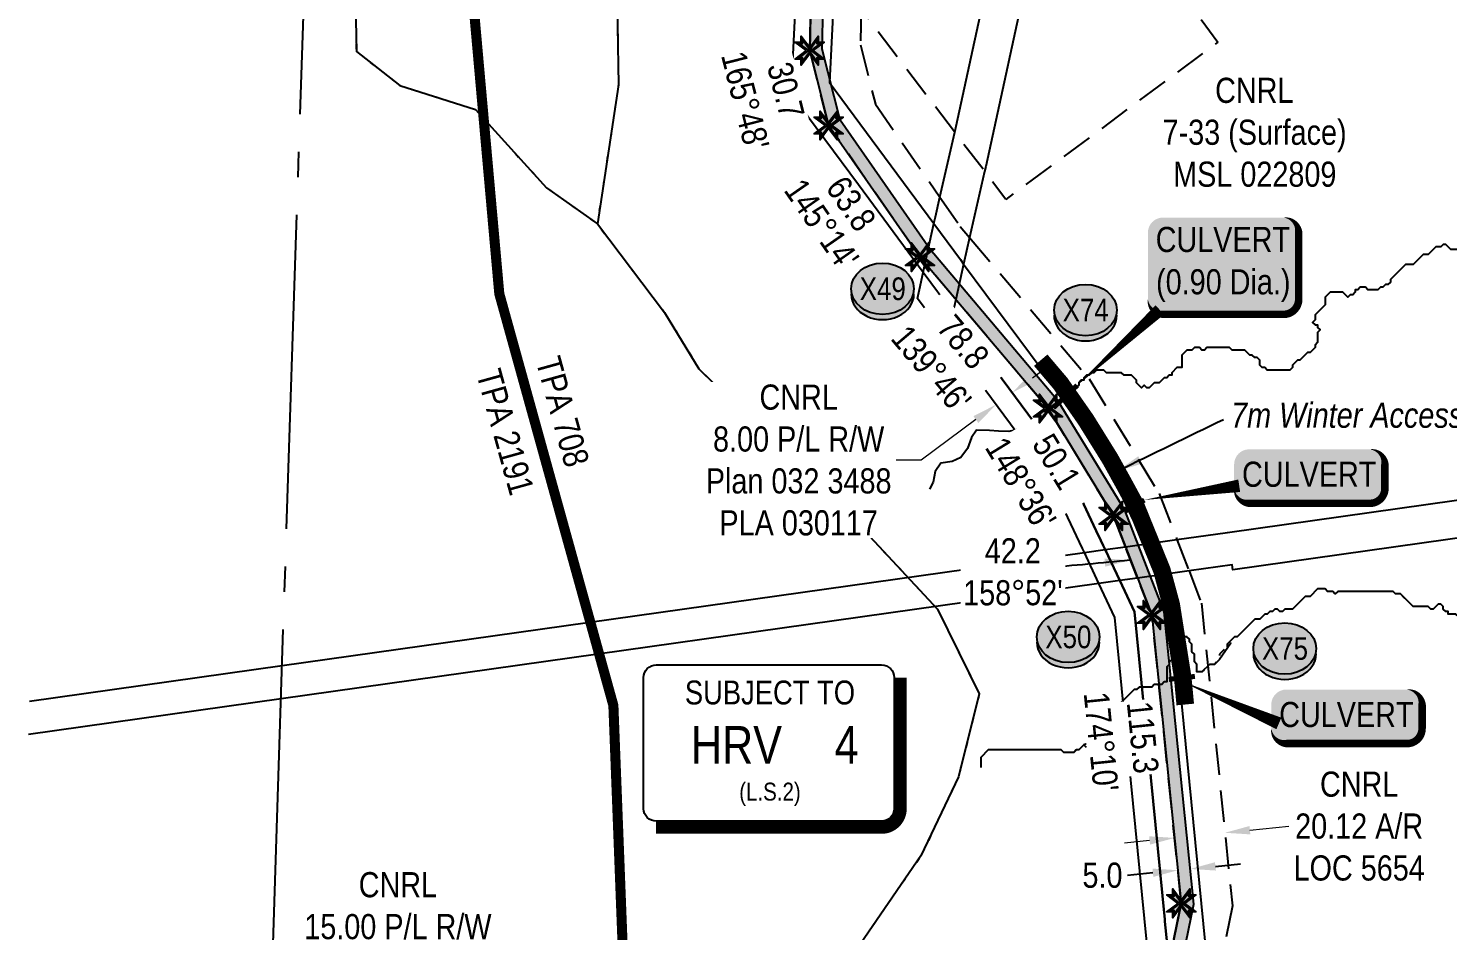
# Model space of a CAD drawing. Extents: x 350972 to 367082, y 6047220 to 6054831.
# Drawn here: x 351439 to 352003, y 6050028 to 6050386 of the extents above; entities that cross this region are included whole.
import ezdxf
from ezdxf.enums import TextEntityAlignment as Align

# ---------------------------------------------------------------- set-up
doc = ezdxf.new("R2010")
doc.units = 0
doc.header["$LTSCALE"] = 5
doc.header["$PDSIZE"] = 0.5
for name, pattern in [('CENTERLINEX3', [5, 2.5, -1, 0.5, -1]), ('foc-ACCESSROAD', [3.75, 2.5, -1.25]), ('foc-QUARTERLINE', [33, 25, -3, 2, -3]), ('foc-TOPO-ephemeral', [6.25, 3.125, -0.625, 0.625, -0.625, 0.625, -0.625]), ('foc-WHEELTRACKS', [2, 0.4, -1.6])]:
    doc.linetypes.add(name, pattern=pattern)
doc.layers.get('Defpoints').update_dxf_attribs({"color": 9})
for name, color, linetype, lineweight in [('AS-GENERAL', 48, 'Continuous', 18), ('C-AR-T', 13, 'Continuous', 9), ('C-RW-T', 13, 'Continuous', 9), ('C-WS-T', 13, 'Continuous', 9), ('T-TEXT', 48, 'Continuous', 18)]:
    doc.layers.add(name, color=color, linetype=linetype, lineweight=lineweight)
for name, color, linetype in [('AS-ROADS', 254, 'Continuous'), ('C-AR', 13, 'foc-ACCESSROAD'), ('C-RW', 13, 'Continuous'), ('C-WS', 13, 'foc-ACCESSROAD'), ('CG-NOTES', 7, 'Continuous'), ('CTW', 7, 'Continuous'), ('F-RW', 190, 'Continuous'), ('L-BD1', 253, 'Continuous'), ('L-MON', 1, 'Continuous'), ('L-QSEC', 8, 'foc-QUARTERLINE'), ('P-CROSSINGS', 250, 'Continuous'), ('P-PROPOSED', 10, 'Continuous'), ('P-PROPOSED-H', 21, 'Continuous'), ('P-TXT', 4, 'Continuous'), ('T-DRAW', 143, 'foc-TOPO-ephemeral'), ('T-WATER', 160, 'Continuous'), ('T-WATER-P3', 160, 'foc-WHEELTRACKS')]:
    doc.layers.add(name, color=color, linetype=linetype)
doc.layers.add('AS-TRAPPER BOUNDARY', color=7, linetype='CENTERLINEX3', true_color=0xb85c00, transparency=0.6)
doc.layers.add('AS-TRAPPER-T', color=7, linetype='Continuous', true_color=0xc26100)
doc.styles.add('240', font='ARIALN.TTF', dxfattribs={"height": 30})
doc.styles.add('80', font='ARIALN.TTF', dxfattribs={"height": 10})
doc.styles.add('80CG', font='ARIALN.TTF', dxfattribs={"height": 10})
doc.styles.add('80L', font='ARIALN.TTF', dxfattribs={"height": 10})
doc.styles.add('Crossing', font='ARIALN.TTF', dxfattribs={"height": 10})
doc.styles.add('foc-LtypeFont', font='ARIALN.TTF', dxfattribs={"height": 7.35})
doc.styles.add('HRV', font='ARIALN.TTF', dxfattribs={"height": 3})
doc.styles.get("Standard").update_dxf_attribs({"font": 'ARIALN.TTF'})
doc.linetypes.add('foc-TOPO-flowdirection-NOLINE', pattern='A,0,[">",foc-LtypeFont,S=0.3,R=0,X=0,Y=-0.945],-20,[">",foc-LtypeFont,S=0.3,R=0,X=0,Y=-0.945],0', length=20)
doc.dimstyles.new('Compass 5 000', dxfattribs={"dimscale": 5, "dimtxt": 9, "dimasz": 2, "dimexe": 0.2, "dimexo": 0.0625, "dimgap": 0.5, "dimtad": 0, "dimtih": 1, "dimtoh": 1, "dimzin": 0, "dimdsep": 46, "dimtxsty": '80CG', "dimcen": 0.1, "dimse1": 1, "dimse2": 1, "dimclrd": 256, "dimclrt": 256, "dimaunit": 1, "dimadec": 4, "dimazin": 0, "dimtfac": 0.06, "dimtofl": 0, "dimtmove": 0, "dimatfit": 1, "dimfxl": 0.2, "dimtolj": 1, "dimtzin": 0, "dimlwd": -1, "dimarcsym": 0})

# ---------------------------------------------------------------- blocks, each defined once
blk = doc.blocks.new('*D491')
at = {"layer": 'C-RW-T', "transparency": 16777216}
for p, q in [((351838.05, 6050247.51), (351846.08, 6050253.47)), ((351815.56, 6050230.84), (351793.8, 6050214.72)), ((351793.8, 6050214.72), (351783.8, 6050214.72))]:
    blk.add_line(p, q, dxfattribs=at)
for points in [[(351837.06, 6050248.85), (351839.04, 6050246.18), (351830.02, 6050241.56)], [(351814.56, 6050232.18), (351816.55, 6050229.5), (351823.59, 6050236.8)]]:
    blk.add_solid(points, dxfattribs=at)
at = {"layer": 'Defpoints', "color": 0, "transparency": 16777216}
for p in [(351823.59, 6050236.8), (351826.43, 6050232.97), (351832.86, 6050237.73)]:
    blk.add_point(p, dxfattribs=at)
at = {"layer": 'C-RW-T', "transparency": 16777216, "insert": (351745.05, 6050214.72), "char_height": 10, "attachment_point": 5, "style": '80CG', "bg_fill": 3, "box_fill_scale": 1.1, "bg_fill_color": 256, "bg_fill_true_color": 13158600, "bg_fill_transparency": 0}
blk.add_mtext('\\A1;CNRL\\P8.00 P/L R/W\\PPlan 032 3488\\PPLA 030117', dxfattribs=at)
blk = doc.blocks.new('*D493')
at = {"layer": 'C-RW-T', "transparency": 16777216}
for p, q in [((351634.69, 6050020.81), (351624.69, 6050020.81)), ((351642.38, 6050008.18), (351634.69, 6050020.81)), ((351660.6, 6049978.29), (351665.8, 6049969.76))]:
    blk.add_line(p, q, dxfattribs=at)
for points in [[(351643.81, 6050009.05), (351640.96, 6050007.31), (351647.59, 6049999.64)], [(351662.02, 6049979.16), (351659.18, 6049977.43), (351655.39, 6049986.83)]]:
    blk.add_solid(points, dxfattribs=at)
at = {"layer": 'Defpoints', "color": 0, "transparency": 16777216}
for p in [(351655.39, 6049986.83), (351611.44, 6049977.61), (351619.25, 6049964.8)]:
    blk.add_point(p, dxfattribs=at)
at = {"layer": 'C-RW-T', "transparency": 16777216, "insert": (351585.61, 6050020.81), "char_height": 10, "attachment_point": 5, "style": '80CG'}
blk.add_mtext('\\A1;CNRL\\P15.00 P/L R/W\\PPlan 972 0902\\PPLA 960075', dxfattribs=at)
blk = doc.blocks.new('*D494')
at = {"layer": 'C-AR-T', "transparency": 16777216}
for p, q in [((351924.57, 6050067.55), (351940.12, 6050069.14)), ((351884.67, 6050063.48), (351874.72, 6050062.46))]:
    blk.add_line(p, q, dxfattribs=at)
for points in [[(351924.4, 6050069.21), (351924.74, 6050065.89), (351914.63, 6050066.53)], [(351884.5, 6050065.13), (351884.84, 6050061.82), (351894.62, 6050064.49)]]:
    blk.add_solid(points, dxfattribs=at)
at = {"layer": 'Defpoints', "color": 0, "transparency": 16777216}
for p in [(351909.69, 6050114.82), (351889.68, 6050112.78), (351914.63, 6050066.53)]:
    blk.add_point(p, dxfattribs=at)
at = {"layer": 'C-AR-T', "transparency": 16777216, "insert": (351968.04, 6050069.14), "char_height": 10, "attachment_point": 5, "style": '80CG'}
blk.add_mtext('\\A1;CNRL\\P20.12 A/R\\PLOC 5654', dxfattribs=at)
blk = doc.blocks.new('HRV_Box')
blk.add_lwpolyline([(-44.3, 30.32), (45.4, 30.32, -0.414214), (50.4, 25.32), (50.4, -26.82, -0.414214), (45.4, -31.82), (-44.3, -31.82, -0.414214), (-49.3, -26.82), (-49.3, 25.32, -0.414214)], format="xyb", close=True)
at = {"const_width": 5, "flags": 128}
blk.add_lwpolyline([(-44.3, -34.32), (45.4, -34.32, 0.414214), (52.9, -26.82), (52.9, 25.32)], format="xyb", dxfattribs=at)
at = {"layer": 'CTW', "color": 5, "style": '80L'}
blk.add_text('SUBJECT TO', height=9.5, dxfattribs=at).set_placement((0.98, 11.78), align=Align.BOTTOM_CENTER)
at = {"layer": 'CTW', "color": 3, "style": 'HRV'}
blk.add_text('HRV', height=15, dxfattribs=at).set_placement((-12.36, -1.46), align=Align.MIDDLE_CENTER)
blk.add_attdef('0', text='', height=15, dxfattribs=at).set_placement((31.46, -1.46), align=Align.MIDDLE_CENTER)
at = {"layer": 'CTW', "color": 7, "style": '80L'}
blk.add_attdef('(N.W.1/4 00)', text='', height=7.12, dxfattribs=at).set_placement((0.98, -25.73), align=Align.BOTTOM_CENTER)
blk = doc.blocks.new('*U525')
h = blk.add_hatch(color=254)
edge = h.paths.add_edge_path()
edge.add_line((-24, -20), (24, -20))
edge.add_arc((24, -14), 6, 270, 360)
edge.add_line((30, -14), (30, 12.5))
edge.add_arc((24, 12.5), 6, 0, 90)
edge.add_line((24, 18.5), (-24, 18.5))
edge.add_arc((-24, 12.5), 6, 90, 180)
edge.add_line((-30, 12.5), (-30, -14))
edge.add_arc((-24, -14), 6, 180, 270)
at = {"color": 160, "flags": 128}
blk.add_lwpolyline([(-24, -20, 3, 3, 0), (24, -20, 3, 3, 0.414214), (30, -14, 3, 3, 0), (30, 12.5, 3, 0, 0.414214), (24, 18.5, 0, 0, 0), (-24, 18.5, 0, 0, 0.414214), (-30, 12.5, 0, 0, 0), (-30, -14, 0, 3, 0.414214)], format="xyseb", close=True, dxfattribs=at)
at = {"color": 160, "style": '80'}
blk.add_attdef('ENTER_TEXT_001', (-26.85, -4.92), '', height=10, dxfattribs=at)
blk = doc.blocks.new('*U524')
h = blk.add_hatch(color=254)
edge = h.paths.add_edge_path()
edge.add_line((-24, -11.5), (24, -11.5))
edge.add_arc((24, -5.5), 6, 270, 360)
edge.add_line((30, -5.5), (30, 4))
edge.add_arc((24, 4), 6, 0, 90)
edge.add_line((24, 10), (-24, 10))
edge.add_arc((-24, 4), 6, 90, 180)
edge.add_line((-30, 4), (-30, -5.5))
edge.add_arc((-24, -5.5), 6, 180, 270)
at = {"color": 160, "flags": 128}
blk.add_lwpolyline([(-24, -11.5, 3, 3, 0), (24, -11.5, 3, 3, 0.414214), (30, -5.5, 3, 3, 0), (30, 4, 3, 0, 0.414214), (24, 10, 0, 0, 0), (-24, 10, 0, 0, 0.414214), (-30, 4, 0, 0, 0), (-30, -5.5, 0, 3, 0.414214)], format="xyseb", close=True, dxfattribs=at)
at = {"color": 160, "style": '80'}
blk.add_attdef('ENTER_TEXT_001', (-26.85, -4.92), '', height=10, dxfattribs=at)
blk = doc.blocks.new('xing2')
h = blk.add_hatch(color=50)
h.dxf.hatch_style = 1
edge = h.paths.add_edge_path()
edge.add_ellipse((0, 0), major_axis=(-12.5, 0), ratio=0.816297, start_angle=0, end_angle=360)
h = blk.add_hatch(color=250)
h.dxf.hatch_style = 1
edge = h.paths.add_edge_path()
edge.add_ellipse((0, -2.05), major_axis=(-12.5, 0), ratio=0.816297, start_angle=0, end_angle=180)
edge.add_line((12.5, -2.05), (12.5, 0))
edge.add_ellipse((0, 0), major_axis=(-12.5, 0), ratio=0.816297, start_angle=0, end_angle=180, ccw=False)
edge.add_line((-12.5, 0), (-12.5, -2.05))
at = {"color": 250}
blk.add_ellipse((0, 0), major_axis=(-12.5, 0), ratio=0.816297, dxfattribs=at)
blk.add_ellipse((0, -2.05), major_axis=(-12.5, 0), ratio=0.816297, start_param=0, end_param=3.141593, dxfattribs=at)
at = {"color": 250, "style": 'Crossing'}
blk.add_attdef('CROSSING', text='', height=9, dxfattribs=at).set_placement((0.09, 0.02), align=Align.MIDDLE_CENTER)
at = {"color": 250, "style": 'Crossing', "flags": 1}
for tag, p in [('OWNER', (0.09, -12.49)), ('DESCRIPTION', (0.09, -25.77)), ('LOCATION', (0.09, -39.3)), ('DWG_REF', (0.09, -52.84))]:
    blk.add_attdef(tag, text='', height=9, dxfattribs=at).set_placement(p, align=Align.MIDDLE_CENTER)
blk = doc.blocks.new('TEMP')
h = blk.add_hatch(color=255)
h.dxf.hatch_style = 1
h.paths.add_polyline_path([(0, 0.25), (-0.67, 1.15), (-0.67, 0.67), (-1.15, 0.67), (-0.25, 0), (-1.15, -0.67), (-0.67, -0.67), (-0.67, -1.15), (0, -0.25), (0.67, -1.15), (0.67, -0.67), (1.15, -0.67), (0.25, 0), (1.15, 0.67), (0.67, 0.67), (0.67, 1.15)])
h.paths.add_polyline_path([(0.57, 0.85), (0.57, 0.57), (0.85, 0.57), (0.08, 0), (0.85, -0.57), (0.57, -0.57), (0.57, -0.85), (0, -0.08), (-0.57, -0.85), (-0.57, -0.57), (-0.85, -0.57), (-0.08, 0), (-0.85, 0.57), (-0.57, 0.57), (-0.57, 0.85), (0, 0.08)], flags=16)
h = blk.add_hatch(color=1)
h.dxf.hatch_style = 1
h.paths.add_polyline_path([(0, 0.08), (-0.57, 0.85), (-0.57, 0.57), (-0.85, 0.57), (-0.08, 0), (-0.85, -0.57), (-0.57, -0.57), (-0.57, -0.85), (0, -0.08), (0.57, -0.85), (0.57, -0.57), (0.85, -0.57), (0.08, 0), (0.85, 0.57), (0.57, 0.57), (0.57, 0.85)])
at = {"color": 1}
for p, q in [((-0.08, 0), (0.08, 0)), ((0, 0.08), (0, -0.08))]:
    blk.add_line(p, q, dxfattribs=at)
at = {"color": 255, "flags": 128}
blk.add_lwpolyline([(-0.25, 0), (-1.15, 0.67), (-0.67, 0.67), (-0.67, 1.15), (0, 0.25), (0.67, 1.15), (0.67, 0.67), (1.15, 0.67), (0.25, 0), (1.15, -0.67), (0.67, -0.67), (0.67, -1.15), (0, -0.25), (-0.67, -1.15), (-0.67, -0.67), (-1.15, -0.67)], close=True, dxfattribs=at)
at = {"color": 1, "flags": 128}
blk.add_lwpolyline([(-0.08, 0), (-0.85, 0.57), (-0.57, 0.57), (-0.57, 0.85), (0, 0.08), (0.57, 0.85), (0.57, 0.57), (0.85, 0.57), (0.08, 0), (0.85, -0.57), (0.57, -0.57), (0.57, -0.85), (0, -0.08), (-0.57, -0.85), (-0.57, -0.57), (-0.85, -0.57)], close=True, dxfattribs=at)
blk = doc.blocks.new('*D622')
at = {"layer": 'Defpoints', "color": 0, "transparency": 16777216}
for p in [(351895.56, 6050055.24), (351900.53, 6050055.75), (351895.93, 6050051.64)]:
    blk.add_point(p, dxfattribs=at)
at = {"layer": 'P-TXT', "transparency": 16777216}
for p, q in [((351910.85, 6050053.17), (351920.8, 6050054.18)), ((351885.98, 6050050.63), (351875.86, 6050049.59))]:
    blk.add_line(p, q, dxfattribs=at)
for points in [[(351885.81, 6050052.28), (351886.15, 6050048.97), (351895.93, 6050051.64)], [(351910.68, 6050054.82), (351911.02, 6050051.51), (351900.9, 6050052.15)]]:
    blk.add_solid(points, dxfattribs=at)
at = {"layer": 'P-TXT', "transparency": 16777216, "insert": (351865.91, 6050049.59), "char_height": 10, "attachment_point": 5, "style": '80CG'}
blk.add_mtext('\\A1;5.0', dxfattribs=at)

msp = doc.modelspace()

# ---------------------------------------------------------------- hatches: boundary and pattern name
at = {"layer": 'P-PROPOSED-H'}
h = msp.add_hatch(color=256, dxfattribs=at)
h.dxf.hatch_style = 1
h.paths.add_polyline_path([(352158.133, 6049413.645), (352109.545, 6049455.741), (352043.461, 6049489.771), (352003.081, 6049539.502), (351977.982, 6049602.687), (351982.499, 6049689.583), (351970.279, 6049721.751), (351903.74, 6049820.401), (351886.383, 6049887.48), (351883.539, 6049908.631), (351884.21, 6049950.256), (351902.327, 6050038.192), (351890.465, 6050154.35), (351874.849, 6050194.763), (351848.327, 6050238.198), (351797.315, 6050298.475), (351761.602, 6050349.911), (351754.457, 6050378.128), (351755.164, 6050412.27), (351762.468, 6050545.45), (351754.258, 6050584.583), (351746.499, 6050631.156), (351765.284, 6050675.803), (351828.133, 6050766.886), (351828.345, 6050767.671), (351839.619, 6050806.604), (351842.676, 6050820.898), (351841.732, 6050886.966), (351849.986, 6050917.113), (351898.348, 6051010.226), (351926.7, 6051052.298), (351964.599, 6051067.671), (352073.357, 6051087.477), (352107.818, 6051086.368), (352169.195, 6051062.569), (352196.603, 6051029.71), (352203.84, 6050998.601), (352213.095, 6050934.219), (352223.859, 6050921.487), (352247.798, 6050913.746), (352268.713, 6050910.809), (352309.827, 6050905.035), (352342.348, 6050881.481), (352392.404, 6050835.609), (352395.4, 6050834.488), (352423, 6050824.161), (352473.331, 6050822.341), (352488.562, 6050824.454), (352511.164, 6050831.732), (352548.859, 6050853.722), (352633.911, 6050895.651), (352689.444, 6050922.39), (352744.567, 6050955.666), (352794.557, 6050995.066), (352924.202, 6051124.647), (352932.539, 6051193.209), (352937.353, 6051256.225), (352940.285, 6051294.594), (352954.593, 6051390.751), (352930.504, 6051421.8), (352924.008, 6051422.017), (352949.334, 6051389.374), (352935.314, 6051295.153), (352932.369, 6051256.606), (352927.562, 6051193.701), (352919.447, 6051126.963), (352791.232, 6050998.81), (352741.716, 6050959.785), (352687.063, 6050926.792), (352631.721, 6050900.145), (352546.492, 6050858.128), (352509.114, 6050836.325), (352487.444, 6050829.346), (352473.076, 6050827.353), (352423.992, 6050829.127), (352397.151, 6050839.17), (352395.065, 6050839.951), (352345.513, 6050885.361), (352311.753, 6050909.813), (352269.408, 6050915.76), (352248.923, 6050918.636), (352226.755, 6050925.805), (352217.839, 6050936.351), (352208.758, 6050999.525), (352201.203, 6051032), (352172.207, 6051066.763), (352108.831, 6051091.338), (352072.985, 6051092.491), (351963.197, 6051072.497), (351923.407, 6051056.357), (351894.043, 6051012.783), (351845.304, 6050918.946), (351836.723, 6050887.603), (351837.669, 6050821.391), (351834.768, 6050807.824), (351823.53, 6050769.018), (351760.876, 6050678.218), (351741.33, 6050631.761), (351749.343, 6050583.658), (351757.441, 6050545.067), (351750.168, 6050412.459), (351749.445, 6050377.556), (351756.978, 6050347.805), (351793.345, 6050295.427), (351844.262, 6050235.263), (351870.348, 6050192.541), (351885.56, 6050153.174), (351897.275, 6050038.448), (351879.221, 6049950.815), (351878.534, 6049908.337), (351881.472, 6049886.502), (351899.115, 6049818.317), (351965.811, 6049719.435), (351977.452, 6049688.792), (351972.932, 6049601.856), (351998.717, 6049536.945), (352040.241, 6049485.806), (352106.724, 6049451.57), (352150.233, 6049413.875), (352049.473, 6049336.359), (352044.515, 6049341.973), (351995.422, 6049298.539), (352015.298, 6049276.073), (352027.41, 6049286.788), (352064.376, 6049319.492), (352055.572, 6049328.437), (352157.946, 6049407.193), (352192.423, 6049377.323), (352250.393, 6049344.608), (352317.77, 6049322.287), (352353.528, 6049310.441), (352471.005, 6049250.63), (352499.397, 6049238.766), (352500.221, 6049238.742), (352549.584, 6049171.274), (352563.461, 6049097.749), (352598.202, 6049018.066), (352648.747, 6048902.153), (352688.702, 6048827.645), (352703.126, 6048714.762), (352759.331, 6048611.563), (352807.368, 6048546.875), (352857.875, 6048448.706), (353024.627, 6048290.732), (353166.055, 6048156.756), (353212.68, 6048085.958), (353315.543, 6047991.619), (353341.558, 6047978.29), (353457.077, 6047954.292), (353577.175, 6047888.034), (353571.83, 6047866.133), (353577.664, 6047812.963), (353594.352, 6047797.106), (353610.696, 6047798.478), (353629.243, 6047810.34), (353648.841, 6047844.302), (353661.157, 6047855.512), (353682.935, 6047857.853), (353773, 6047817.376), (353893.164, 6047761.037), (353930.228, 6047732.207), (353990.997, 6047689.395), (354004.507, 6047679.877), (354006.433, 6047678.972), (353966.871, 6047603.989), (353892.167, 6047525.754), (353866.475, 6047509.641), (353845.805, 6047514.377), (353818.928, 6047557.233), (353784.995, 6047535.952), (353787.71, 6047531.753), (353817.349, 6047550.342), (353842.67, 6047509.967), (353867.377, 6047504.305), (353895.352, 6047521.85), (353970.967, 6047601.04), (354013.298, 6047681.27), (354007.029, 6047684.216), (353993.876, 6047693.482), (353933.204, 6047736.226), (353895.792, 6047765.326), (353775.086, 6047821.919), (353683.749, 6047862.968), (353659, 6047860.308), (353644.9, 6047847.475), (353625.522, 6047813.894), (353609.045, 6047803.356), (353595.731, 6047802.239), (353582.522, 6047814.521), (353576.896, 6047865.803), (353581.874, 6047886.2), (353584.591, 6047891.116), (353579.093, 6047892.685), (353458.832, 6047959.033), (353343.236, 6047983.047), (353318.424, 6047995.761), (353216.515, 6048089.224), (353169.913, 6048159.988), (353028.066, 6048294.361), (352861.931, 6048451.75), (352811.626, 6048549.527), (352763.553, 6048614.262), (352707.966, 6048716.327), (352693.544, 6048829.194), (352653.249, 6048904.337), (352602.785, 6049020.064), (352568.269, 6049099.23), (352554.291, 6049173.292), (352502.811, 6049243.669), (352500.469, 6049243.737), (352473.097, 6049255.175), (352355.459, 6049315.068), (352319.342, 6049327.033), (352252.427, 6049349.201), (352195.317, 6049381.431), (352158.133, 6049413.645), (352048.047, 6049328.955), (352057.114, 6049319.743), (352024.097, 6049290.532), (352015.73, 6049283.13), (352002.479, 6049298.108), (352044.08, 6049334.913), (352048.818, 6049329.549)])

# ---------------------------------------------------------------- linework, layer by layer
at = {"layer": 'AS-GENERAL', "const_width": 2, "flags": 128}
for points in [[(351855.862, 6050244.455), (351846.386, 6050235.571)], [(351882.585, 6050198.847), (351875.148, 6050194.5)], [(351892.331, 6050127.531), (351902.697, 6050128.715)]]:
    msp.add_lwpolyline(points, dxfattribs=at)
at = {"layer": 'AS-ROADS', "const_width": 6.999, "flags": 128}
msp.add_lwpolyline([(351898.851, 6050117.545), (351897.838, 6050128.264), (351893.255, 6050157.305), (351889.539, 6050170.987), (351879.046, 6050196.855), (351874.474, 6050205.281), (351868.939, 6050215.252), (351859.248, 6050230.833), (351849.167, 6050245.265), (351841.353, 6050254.462)], dxfattribs=at)
at = {"layer": 'C-AR'}
for points in [[(351879.221, 6049950.815), (351897.275, 6050038.448), (351885.56, 6050153.174), (351879.894, 6050167.836), (351875.083, 6050180.288), (351870.348, 6050192.541), (351844.262, 6050235.263), (351807.56, 6050278.63), (351795.383, 6050293.019), (351793.345, 6050295.427), (351756.978, 6050347.805), (351749.445, 6050377.556), (351750.168, 6050412.459), (351757.441, 6050545.067), (351749.343, 6050583.658), (351741.33, 6050631.761), (351751.204, 6050655.225), (351760.876, 6050678.218), (351823.53, 6050769.018)], [(351841.942, 6050760.284), (351778.61, 6050668.504), (351772.732, 6050654.526), (351762.127, 6050629.325), (351769.115, 6050587.378), (351777.669, 6050546.609), (351771.778, 6050439.189), (351770.27, 6050411.698), (351769.903, 6050394.009), (351769.61, 6050379.858), (351775.581, 6050356.279), (351801.258, 6050319.296), (351809.318, 6050307.688), (351813.069, 6050303.256), (351860.619, 6050247.071), (351888.457, 6050201.479), (351895.531, 6050183.17), (351900.342, 6050170.719), (351905.294, 6050157.904), (351917.599, 6050037.415), (351899.302, 6049948.603)]]:
    msp.add_lwpolyline(points, dxfattribs=at)
at = {"layer": 'C-RW', "flags": 128}
for points in [[(351883.563, 6050023.01), (351870.837, 6050152.169), (351864.498, 6050165.667), (351858.716, 6050177.981), (351857.955, 6050179.602), (351852.173, 6050191.913), (351844.072, 6050209.165), (351792.29, 6050279.026), (351793.083, 6050282.612), (351794.578, 6050289.372), (351795.383, 6050293.019), (351798.864, 6050308.769), (351799.487, 6050311.508), (351801.258, 6050319.296), (351807.125, 6050345.1), (351807.25, 6050345.651), (351807.668, 6050347.488), (351822.545, 6050415.923)], [(351837.187, 6050412.689), (351819.495, 6050331.529), (351819.029, 6050329.528), (351813.069, 6050303.255), (351810.656, 6050292.637), (351807.56, 6050278.63), (351806.408, 6050273.419), (351850.963, 6050213.296), (351860.421, 6050193.074), (351863.444, 6050186.609), (351865.322, 6050182.726), (351866.242, 6050180.768), (351867.003, 6050179.149), (351872.787, 6050166.835), (351878.657, 6050154.338), (351890.705, 6050032.097), (351890.747, 6050031.295), (351891.669, 6050022.313)], [(351439.03, 6050118.848), (351539.558, 6050133.013), (351858.716, 6050177.981), (351867.003, 6050179.149), (351875.083, 6050180.288), (351882.542, 6050181.339), (351895.532, 6050183.17), (351915.638, 6050186.004), (352347.747, 6050246.89)], [(352347.254, 6050231.673), (351917.73, 6050171.151), (351917.452, 6050173.13), (351900.342, 6050170.719), (351888.326, 6050169.025), (351879.894, 6050167.836), (351872.787, 6050166.835), (351864.498, 6050165.667), (351539.127, 6050119.823), (351438.6, 6050105.658)]]:
    msp.add_lwpolyline(points, dxfattribs=at)
at = {"layer": 'C-WS', "flags": 128}
msp.add_lwpolyline([(351849.295, 6050465.248), (351911.805, 6050380.899), (351827.456, 6050318.386), (351819.029, 6050329.528), (351807.125, 6050345.1), (351769.903, 6050394.009), (351770.27, 6050411.698), (351771.778, 6050439.189), (351787.644, 6050419.537), (351849.295, 6050465.248)], close=True, dxfattribs=at)
at = {"layer": 'F-RW'}
for points in [[(351826.436, 6050757.204), (351763.201, 6050665.405), (351759.348, 6050654.96), (351749.166, 6050627.376), (351747.358, 6050622.477), (351748.862, 6050616.625), (351766.445, 6050548.223), (351757.305, 6050364.837), (351798.864, 6050308.769), (351809.39, 6050294.565), (351810.656, 6050292.637), (351863.9, 6050221.026), (351876.001, 6050195.264), (351881.784, 6050182.953), (351882.542, 6050181.339), (351888.326, 6050169.025), (351893.328, 6050158.377), (351906.746, 6050022.241)], [(351891.669, 6050022.313), (351890.747, 6050031.295), (351890.705, 6050032.097), (351878.657, 6050154.338), (351872.787, 6050166.835), (351867.003, 6050179.149), (351866.242, 6050180.768), (351865.322, 6050182.726), (351863.444, 6050186.609), (351860.421, 6050193.074), (351850.963, 6050213.296), (351806.408, 6050273.419), (351794.578, 6050289.372), (351768.808, 6050324.138), (351742.06, 6050360.222), (351743.774, 6050394.59), (351751.354, 6050546.696), (351747.33, 6050562.354), (351731.67, 6050623.278), (351743.554, 6050655.473), (351749.785, 6050672.361), (351777.363, 6050712.402)]]:
    msp.add_lwpolyline(points, dxfattribs=at)
at = {"layer": 'L-QSEC', "flags": 128}
msp.add_lwpolyline([(351530.554, 6049857.536), (351555.526, 6050621.546)], dxfattribs=at)
at = {"layer": 'P-PROPOSED', "flags": 128}
for points in [[(351823.53, 6050769.018), (351760.876, 6050678.218), (351741.33, 6050631.761), (351749.343, 6050583.658), (351757.441, 6050545.067), (351750.168, 6050412.459), (351749.445, 6050377.556), (351756.978, 6050347.805), (351793.345, 6050295.427), (351844.262, 6050235.263), (351870.348, 6050192.541), (351885.56, 6050153.174), (351897.275, 6050038.448), (351879.221, 6049950.815)], [(351884.21, 6049950.256), (351902.327, 6050038.192), (351890.465, 6050154.35), (351874.849, 6050194.763), (351848.327, 6050238.198), (351797.315, 6050298.475), (351761.602, 6050349.911), (351754.457, 6050378.128), (351755.164, 6050412.27), (351762.468, 6050545.45), (351754.258, 6050584.583), (351746.499, 6050631.156), (351765.284, 6050675.803), (351828.133, 6050766.886)]]:
    msp.add_lwpolyline(points, dxfattribs=at)
at = {"layer": 'T-DRAW', "flags": 128}
msp.add_lwpolyline([(352033.5, 6050142.5), (352030.5, 6050142.5), (352027.5, 6050145.5), (352026.5, 6050144.5), (352024.5, 6050146.5), (352018.5, 6050146.5), (352017.5, 6050147.5), (352016.5, 6050147.5), (352012.5, 6050151.5), (352011.5, 6050151.5), (352010.5, 6050152.5), (352007.5, 6050152.5), (352006.5, 6050153.5), (352003.5, 6050153.5), (352003.5, 6050154.5), (352002.5, 6050154.5), (352001.5, 6050155.5), (352001.5, 6050156.5), (352000.5, 6050157.5), (351999.5, 6050157.5), (351997.5, 6050155.5), (351996.5, 6050155.5), (351995.5, 6050156.5), (351989.5, 6050156.5), (351984.5, 6050161.5), (351982.5, 6050161.5), (351981.5, 6050162.5), (351959.5, 6050162.5), (351958.5, 6050161.5), (351957.5, 6050162.5), (351955.5, 6050162.5), (351954.5, 6050163.5), (351951.5, 6050163.5), (351948.5, 6050160.5), (351946.5, 6050160.5), (351941.5, 6050155.5), (351938.5, 6050155.5), (351937.5, 6050154.5), (351936.5, 6050154.5), (351935.5, 6050155.5), (351934.5, 6050155.5), (351933.5, 6050154.5), (351932.5, 6050154.5), (351931.5, 6050153.5), (351930.5, 6050153.5), (351928.5, 6050151.5), (351926.5, 6050151.5), (351919.5, 6050144.5), (351918.5, 6050144.5), (351915.5, 6050141.5), (351915.5, 6050140.5), (351912.5, 6050137.5), (351912.5, 6050135.5), (351910.5, 6050133.5), (351908.5, 6050133.5), (351905.5, 6050130.5), (351903.5, 6050130.5), (351903.5, 6050133.5), (351902.5, 6050134.5), (351902.5, 6050137.5), (351901.5, 6050138.5), (351901.5, 6050141.5), (351900.5, 6050142.5), (351900.5, 6050143.5), (351899.5, 6050144.5), (351895.5, 6050144.5), (351893.5, 6050142.5), (351893.5, 6050135.5), (351892.5, 6050134.5), (351892.5, 6050134.421), (351892.5, 6050133.5), (351891.5, 6050132.5), (351891.5, 6050126.5), (351890.5, 6050126.5), (351889.5, 6050125.5), (351888.386, 6050125.5), (351886.5, 6050125.5), (351885.5, 6050124.5), (351880.5, 6050124.5), (351879.5, 6050123.5), (351878.5, 6050123.5), (351866.5, 6050111.5), (351866.5, 6050108.5), (351864.5, 6050106.5), (351864.5, 6050104.5), (351861.5, 6050101.5), (351860.5, 6050101.5), (351859.5, 6050100.5), (351858.5, 6050101.5), (351856.5, 6050099.5), (351855.5, 6050099.5), (351854.5, 6050098.5), (351850.5, 6050098.5), (351849.5, 6050099.5), (351820.5, 6050099.5), (351817.5, 6050096.5), (351817.5, 6050092.5)], dxfattribs=at)
at = {"layer": 'T-DRAW', "linetype": 'foc-TOPO-flowdirection-NOLINE', "flags": 128}
msp.add_lwpolyline([(352033.5, 6050142.5), (352030.5, 6050142.5), (352027.5, 6050145.5), (352026.5, 6050144.5), (352024.5, 6050146.5), (352018.5, 6050146.5), (352017.5, 6050147.5), (352016.5, 6050147.5), (352012.5, 6050151.5), (352011.5, 6050151.5), (352010.5, 6050152.5), (352007.5, 6050152.5), (352006.5, 6050153.5), (352003.5, 6050153.5), (352003.5, 6050154.5), (352002.5, 6050154.5), (352001.5, 6050155.5), (352001.5, 6050156.5), (352000.5, 6050157.5), (351999.5, 6050157.5), (351997.5, 6050155.5), (351996.5, 6050155.5), (351995.5, 6050156.5), (351989.5, 6050156.5), (351984.5, 6050161.5), (351982.5, 6050161.5), (351981.5, 6050162.5), (351959.5, 6050162.5), (351958.5, 6050161.5), (351957.5, 6050162.5), (351955.5, 6050162.5), (351954.5, 6050163.5), (351951.5, 6050163.5), (351948.5, 6050160.5), (351946.5, 6050160.5), (351941.5, 6050155.5), (351938.5, 6050155.5), (351937.5, 6050154.5), (351936.5, 6050154.5), (351935.5, 6050155.5), (351934.5, 6050155.5), (351933.5, 6050154.5), (351932.5, 6050154.5), (351931.5, 6050153.5), (351930.5, 6050153.5), (351928.5, 6050151.5), (351926.5, 6050151.5), (351919.5, 6050144.5), (351918.5, 6050144.5), (351915.5, 6050141.5), (351915.5, 6050140.5), (351916.919, 6050141.984), (351912.5, 6050135.5), (351910.5, 6050133.5), (351908.5, 6050133.5), (351905.5, 6050130.5), (351903.5, 6050130.5), (351903.5, 6050133.5), (351902.5, 6050134.5), (351902.5, 6050137.5), (351901.5, 6050138.5), (351901.5, 6050141.5), (351900.5, 6050142.5), (351900.5, 6050143.5), (351899.5, 6050144.5), (351895.5, 6050144.5), (351893.5, 6050142.5), (351893.5, 6050135.5), (351892.5, 6050134.5), (351892.5, 6050134.421), (351892.5, 6050133.5), (351891.5, 6050132.5), (351891.5, 6050126.5), (351890.5, 6050126.5), (351889.5, 6050125.5), (351888.386, 6050125.5), (351886.5, 6050125.5), (351885.5, 6050124.5), (351880.5, 6050124.5), (351879.5, 6050123.5), (351878.5, 6050123.5), (351866.5, 6050111.5), (351866.5, 6050108.5), (351864.5, 6050106.5), (351864.5, 6050104.5), (351861.5, 6050101.5), (351860.5, 6050101.5), (351861.746, 6050102.534), (351858.5, 6050101.5), (351856.5, 6050099.5), (351855.5, 6050099.5), (351854.5, 6050098.5), (351850.5, 6050098.5), (351849.5, 6050099.5), (351820.5, 6050099.5), (351817.5, 6050096.5), (351817.5, 6050092.5)], dxfattribs=at)
at = {"layer": 'T-TEXT', "color": 160, "flags": 128}
for points in [[(351855.862, 6050244.455, 0, 4.999, 0), (351888.719, 6050274.478, 0, 0, 0)], [(351882.402, 6050198.875, 0, 4.999, 0), (351920.32, 6050204.541, 0, 0, 0)], [(351897.496, 6050126.742, 0, 4.999, 0), (351936.097, 6050110.007, 0, 0, 0)]]:
    msp.add_lwpolyline(points, format="xyseb", dxfattribs=at)
at = {"layer": 'T-WATER', "linetype": 'foc-TOPO-flowdirection-NOLINE', "flags": 128}
msp.add_lwpolyline([(352024.5, 6050311.5), (352024.5, 6050309.5), (352025.5, 6050308.5), (352024.5, 6050307.5), (352021.5, 6050307.5), (352020.5, 6050306.5), (352019.5, 6050306.5), (352018.5, 6050305.5), (352018.5, 6050304.5), (352016.5, 6050302.5), (352014.5, 6050302.5), (352011.5, 6050299.5), (352008.5, 6050299.5), (352007.5, 6050298.5), (352004.5, 6050298.5), (352002.5, 6050300.5), (352001.5, 6050300.5), (352000.5, 6050299.5), (351998.5, 6050299.5), (351995.5, 6050296.5), (351993.5, 6050296.5), (351989.5, 6050292.5), (351986.5, 6050292.5), (351980.5, 6050286.5), (351980.5, 6050285.5), (351979.5, 6050284.5), (351978.5, 6050284.5), (351977.5, 6050283.5), (351976.5, 6050283.5), (351975.5, 6050282.5), (351971.5, 6050282.5), (351970.5, 6050283.5), (351968.5, 6050283.5), (351967.5, 6050282.5), (351966.5, 6050282.5), (351966.5, 6050281.5), (351965.5, 6050280.5), (351964.5, 6050280.5), (351963.5, 6050279.5), (351961.5, 6050281.5), (351956.5, 6050281.5), (351954.5, 6050279.5), (351954.5, 6050276.5), (351950.5, 6050272.5), (351950.5, 6050270.5), (351949.5, 6050269.5), (351950.5, 6050268.5), (351951.5, 6050268.5), (351951.5, 6050267.5), (351952.5, 6050266.5), (351951.5, 6050265.5), (351951.5, 6050261.5), (351950.5, 6050260.5), (351950.5, 6050259.5), (351948.5, 6050257.5), (351947.5, 6050257.5), (351944.5, 6050254.5), (351943.5, 6050254.5), (351941.5, 6050252.5), (351941.5, 6050251.5), (351940.5, 6050250.5), (351931.5, 6050250.5), (351930.5, 6050251.5), (351929.5, 6050251.5), (351928.5, 6050252.5), (351928.5, 6050254.5), (351927.5, 6050255.5), (351926.5, 6050255.5), (351925.5, 6050256.5), (351924.5, 6050256.5), (351922.5, 6050258.5), (351917.5, 6050258.5), (351916.5, 6050259.5), (351907.5, 6050259.5), (351906.5, 6050258.5), (351905.5, 6050258.5), (351904.5, 6050259.5), (351902.5, 6050259.5), (351901.5, 6050258.5), (351899.5, 6050258.5), (351897.5, 6050256.5), (351897.5, 6050251.5), (351895.5, 6050251.5), (351893.5, 6050249.5), (351893.5, 6050248.5), (351892.5, 6050248.5), (351891.5, 6050247.5), (351890.5, 6050247.5), (351888.5, 6050245.5), (351886.5, 6050245.5), (351884.5, 6050243.5), (351883.5, 6050243.5), (351882.5, 6050244.5), (351881.5, 6050243.5), (351879.5, 6050245.5), (351879.5, 6050246.5), (351877.5, 6050248.5), (351874.5, 6050248.5), (351873.5, 6050249.5), (351867.5, 6050249.5), (351866.5, 6050250.5), (351863.5, 6050250.5), (351862.5, 6050249.5), (351861.5, 6050249.5), (351860.5, 6050248.5), (351859.5, 6050248.5), (351858.5, 6050247.5), (351858.5, 6050246.5), (351857.5, 6050246.5), (351856.5, 6050245.5), (351856.5, 6050244.5), (351848.327, 6050238.198), (351840.39, 6050232.08), (351837.957, 6050228.217), (351832.807, 6050227.073), (351828.658, 6050226.071), (351824.509, 6050226.214), (351820.932, 6050226.501), (351815.781, 6050226.644), (351813.778, 6050223.782), (351812.204, 6050219.347), (351809.629, 6050215.77), (351806.052, 6050214.196), (351801.617, 6050213.481), (351799.328, 6050210.19), (351798.613, 6050205.898), (351797.039, 6050203.18)], dxfattribs=at)
at = {"layer": 'T-WATER', "flags": 128}
msp.add_lwpolyline([(352004.5, 6050298.5), (352002.5, 6050300.5), (352001.5, 6050300.5), (352000.5, 6050299.5), (351998.5, 6050299.5), (351995.5, 6050296.5), (351993.5, 6050296.5), (351989.5, 6050292.5), (351986.5, 6050292.5), (351980.5, 6050286.5), (351980.5, 6050285.5), (351979.5, 6050284.5), (351978.5, 6050284.5), (351977.5, 6050283.5), (351976.5, 6050283.5), (351975.5, 6050282.5), (351971.5, 6050282.5), (351970.5, 6050283.5), (351968.5, 6050283.5), (351967.5, 6050282.5), (351966.5, 6050282.5), (351966.5, 6050281.5), (351965.5, 6050280.5), (351964.5, 6050280.5), (351963.5, 6050279.5), (351961.5, 6050281.5), (351956.5, 6050281.5), (351954.5, 6050279.5), (351954.5, 6050276.5), (351950.5, 6050272.5), (351950.5, 6050270.5), (351949.5, 6050269.5), (351950.5, 6050268.5), (351951.5, 6050268.5), (351951.5, 6050267.5), (351952.5, 6050266.5), (351951.5, 6050265.5), (351951.5, 6050261.5), (351950.5, 6050260.5), (351950.5, 6050259.5), (351948.5, 6050257.5), (351947.5, 6050257.5), (351944.5, 6050254.5), (351943.5, 6050254.5), (351941.5, 6050252.5), (351941.5, 6050251.5), (351940.5, 6050250.5), (351931.5, 6050250.5), (351930.5, 6050251.5), (351929.5, 6050251.5), (351928.5, 6050252.5), (351928.5, 6050254.5), (351927.5, 6050255.5), (351926.5, 6050255.5), (351925.5, 6050256.5), (351924.5, 6050256.5), (351922.5, 6050258.5), (351917.5, 6050258.5), (351916.5, 6050259.5), (351907.5, 6050259.5), (351906.5, 6050258.5), (351905.5, 6050258.5), (351904.5, 6050259.5), (351902.5, 6050259.5), (351901.5, 6050258.5), (351899.5, 6050258.5), (351897.5, 6050256.5), (351897.5, 6050251.5), (351895.5, 6050251.5), (351893.5, 6050249.5), (351893.5, 6050248.5), (351892.5, 6050248.5), (351891.5, 6050247.5), (351890.5, 6050247.5), (351888.5, 6050245.5), (351886.5, 6050245.5), (351884.5, 6050243.5), (351883.5, 6050243.5), (351882.5, 6050244.5), (351881.5, 6050243.5), (351879.5, 6050245.5), (351879.5, 6050246.5), (351877.5, 6050248.5), (351874.5, 6050248.5), (351873.5, 6050249.5), (351867.5, 6050249.5), (351866.5, 6050250.5), (351863.5, 6050250.5), (351862.5, 6050249.5), (351861.5, 6050249.5), (351860.5, 6050248.5), (351859.5, 6050248.5), (351858.5, 6050247.5), (351858.5, 6050246.5), (351857.5, 6050246.5), (351856.5, 6050245.5), (351856.5, 6050244.5), (351848.327, 6050238.198), (351840.39, 6050232.08), (351837.957, 6050228.217), (351832.807, 6050227.073), (351828.658, 6050226.071), (351824.509, 6050226.214), (351820.932, 6050226.501), (351815.781, 6050226.644), (351813.778, 6050223.782), (351812.204, 6050219.347), (351809.629, 6050215.77), (351806.052, 6050214.196), (351801.617, 6050213.481), (351799.328, 6050210.19), (351798.613, 6050205.898), (351797.039, 6050203.18)], dxfattribs=at)
at = {"layer": 'T-WATER-P3', "flags": 128}
msp.add_lwpolyline([(351521.239, 6050648.488), (351548.504, 6050583.786), (351574.471, 6050492.714), (351580.825, 6050443.372), (351568.437, 6050408.362), (351569.079, 6050377.211), (351586.43, 6050363.66), (351616.421, 6050354.211), (351644.704, 6050323.038), (351664.955, 6050308.679)], dxfattribs=at)
at = {"layer": 'T-WATER-P3', "linetype": 'foc-TOPO-flowdirection-NOLINE', "flags": 128}
msp.add_lwpolyline([(351521.239, 6050648.488), (351548.504, 6050583.786), (351574.471, 6050492.714), (351580.825, 6050443.372), (351568.437, 6050408.362), (351569.079, 6050377.211), (351586.43, 6050363.66), (351616.421, 6050354.211), (351644.704, 6050323.038), (351664.955, 6050308.679)], dxfattribs=at)

# ---------------------------------------------------------------- block references
ref = msp.add_blockref('*U525', (351913.982, 6050292.683), dxfattribs=dict(xscale=0.99986273, yscale=0.99986273, zscale=0.99986273))
ref.add_attrib('ENTER_TEXT_001', 'CULVERT', (351887.093, 6050297.482), dxfattribs={"color": 160, "height": 9.9986, "style": '80'})
ref.add_attrib('ENTER_TEXT_002', '(0.90 Dia.)', (351887.25, 6050280.648), dxfattribs={"color": 160, "height": 9.99863, "style": '80'})
at = {"xscale": 0.99986273, "yscale": 0.99986273, "zscale": 0.99986273}
for p in [(351948.295, 6050209.033), (351963.07, 6050113.494)]:
    msp.add_blockref('*U524', p, dxfattribs=at).add_auto_attribs({'ENTER_TEXT_001': 'CULVERT'})
at = {"layer": 'CG-NOTES'}
msp.add_blockref('HRV_Box', (351732.656, 6050102.938), dxfattribs=at).add_auto_attribs({'(N.W.1/4 00)': '(L.S.2)', '0': '4'})
at = {"layer": 'L-MON', "xscale": 4.999313650000029, "yscale": 4.999313650000029, "zscale": 4.999313650000029}
for p in [(351885.56, 6050153.174), (351897.275, 6050038.448)]:
    msp.add_blockref('TEMP', p, dxfattribs=at)
at = {"layer": 'P-CROSSINGS', "xscale": 0.99986273, "yscale": 0.99986273, "zscale": 0.99986273}
msp.add_blockref('xing2', (351938.437, 6050139.793), dxfattribs=at).add_auto_attribs({'CROSSING': 'X75'})

# ---------------------------------------------------------------- texts
at = {"layer": 'C-WS-T', "insert": (351886.333, 6050366.781), "char_height": 10, "attachment_point": 1, "style": '80L'}
msp.add_mtext_dynamic_manual_height_columns('\\pi24.39857;CNRL\\P\\pi3.49816;7-33 (Surface)\\P\\pi7.70007;MSL 022809', width=78.99495, gutter_width=50, heights=[0], dxfattribs=at)
at = {"layer": 'L-BD1'}
for s, p in [("145%%d14'", (351754.252, 6050308.583)), ('63.8', (351765.956, 6050316.709))]:
    msp.add_text(s, height=9.9986, rotation=304.77322, dxfattribs=at).set_placement(p, align=Align.MIDDLE_CENTER)

# ---------------------------------------------------------------- dimensions: what is measured, and where the dimension line sits
at = {"layer": 'C-RW-T'}
dim = msp.add_linear_dim(base=(351655.395, 6049986.834), p1=(351611.442, 6049977.612), p2=(351619.248, 6049964.804), angle=301.36011, text='CNRL\\P15.00 P/L R/W\\PPlan 972 0902\\PPLA 960075', dimstyle='Compass 5 000', dxfattribs=at)
dim.commit()
dim.dimension.update_dxf_attribs({"geometry": '*D493', "text_midpoint": (351585.605, 6050020.805), "dimtype": 161})
at = {"layer": 'P-TXT'}
dim = msp.add_linear_dim(base=(351895.928, 6050051.642), p1=(351900.534, 6050055.751), p2=(351895.56, 6050055.243), angle=185.83084, text='5.0', dimstyle='Compass 5 000', dxfattribs=at)
dim.commit()
dim.dimension.update_dxf_attribs({"geometry": '*D622', "text_midpoint": (351865.911, 6050049.593), "dimtype": 161})

# ---------------------------------------------------------------- leaders
at = {"layer": 'L-BD1', "path_type": 1}
msp.add_leader([(351876.832, 6050174.918), (351843.298, 6050171.773)], dimstyle='Compass 5 000', override={"dimgap": 0.5, "dimtad": 0}, dxfattribs=at)

# ---------------------------------------------------------------- next in the draw order: texts
at = {"layer": 'AS-TRAPPER-T', "insert": (351628.272, 6050225.942), "char_height": 10.0033, "attachment_point": 5, "rotation": 285.49404, "style": '240', "bg_fill": 3, "box_fill_scale": 1.1, "bg_fill_color": 256, "bg_fill_transparency": 0}
msp.add_mtext_dynamic_manual_height_columns('TPA 2191', width=51.24919, gutter_width=45.015, heights=[0], dxfattribs=at)

# ---------------------------------------------------------------- next in the draw order: texts
at = {"layer": 'AS-TRAPPER-T', "insert": (351651.097, 6050233.997), "char_height": 10.0033, "attachment_point": 5, "rotation": 285.49404, "style": '240', "bg_fill": 3, "box_fill_scale": 1.1, "bg_fill_color": 256, "bg_fill_transparency": 0}
msp.add_mtext_dynamic_manual_height_columns('TPA 708', width=51.24919, gutter_width=45.015, heights=[0], dxfattribs=at)

# ---------------------------------------------------------------- next in the draw order: linework, layer by layer
at = {"layer": 'AS-TRAPPER BOUNDARY', "const_width": 4, "flags": 128}
msp.add_lwpolyline([(351499.509, 6051968.604), (351640.254, 6051680.493), (351658.914, 6051454.994), (351651.543, 6051192.625), (351622.364, 6051043.524), (351606.921, 6050494.013), (351625.947, 6050280.902), (351671.335, 6050117.173), (351678.572, 6049929.479), (351650.09, 6049805.277), (351861.911, 6049336.874), (352057.521, 6049181.424), (352165.372, 6049015.973), (352322.12, 6048811.535), (352332.893, 6048791.59), (352391.937, 6048647.127), (352427.189, 6048573.121), (352451.79, 6048532.941), (352560.681, 6048405.025), (352656.385, 6048252.355), (352875.582, 6048046.194), (353084.035, 6047902.861), (353266.815, 6047735.292), (353278.253, 6047697.488), (353491.329, 6047558.661)], dxfattribs=at)
at = {"layer": 'T-WATER-P3', "flags": 128}
msp.add_lwpolyline([(351502.748, 6052067.659), (351543.37, 6052012.685), (351567.406, 6051948.859), (351579.445, 6051921.351), (351626.882, 6051862.115), (351658.711, 6051827.357), (351686.969, 6051791.11), (351717.146, 6051732.994), (351728.145, 6051700.396), (351742.203, 6051668.299), (351757.282, 6051639.24), (351744.459, 6051594.633), (351759.796, 6051536.558), (351741.203, 6051479.751), (351740.051, 6051454.853), (351756.13, 6051420.706), (351733.138, 6051395.437), (351712.727, 6051378.778), (351710.545, 6051351.859), (351728.164, 6051320.242), (351736.632, 6051290.204), (351730.35, 6051252.635), (351681.094, 6051163.483), (351669.742, 6051127.465), (351663.839, 6051068.039), (351665.147, 6051028.892), (351677.634, 6050966.487), (351720.042, 6050917.028), (351739.049, 6050872.692), (351742.539, 6050868.853), (351745.419, 6050840.374), (351755.382, 6050797.612), (351737.355, 6050751.472), (351689.15, 6050662.808), (351676.713, 6050618.667), (351667.787, 6050561.276), (351662.411, 6050505.404), (351663.724, 6050461.172), (351668.695, 6050442.342), (351672.608, 6050410.801), (351673.381, 6050364.029), (351664.955, 6050308.679), (351691.707, 6050273.449), (351705.309, 6050251.007), (351767.964, 6050190.146), (351800.316, 6050155.395), (351816.909, 6050121.753), (351808.601, 6050088.764), (351793.713, 6050057.333), (351769.655, 6050022.411), (351742.978, 6049974.79), (351735.701, 6049941.799), (351736.053, 6049908.758), (351743.985, 6049875.666), (351779.18, 6049801.756), (351789.094, 6049755.445), (351803.156, 6049721.315), (351815.718, 6049696.334), (351839.568, 6049691.104), (351868.469, 6049681.783), (351885.973, 6049627.803)], dxfattribs=at)
at = {"layer": 'T-WATER-P3', "linetype": 'foc-TOPO-flowdirection-NOLINE', "flags": 128}
msp.add_lwpolyline([(351502.748, 6052067.659), (351543.37, 6052012.685), (351567.406, 6051948.859), (351579.445, 6051921.351), (351626.882, 6051862.115), (351658.711, 6051827.357), (351686.969, 6051791.11), (351717.146, 6051732.994), (351728.145, 6051700.396), (351742.203, 6051668.299), (351757.282, 6051639.24), (351744.459, 6051594.633), (351759.796, 6051536.558), (351741.203, 6051479.751), (351740.051, 6051454.853), (351756.13, 6051420.706), (351733.138, 6051395.437), (351712.727, 6051378.778), (351710.545, 6051351.859), (351728.164, 6051320.242), (351736.632, 6051290.204), (351730.35, 6051252.635), (351681.094, 6051163.483), (351669.742, 6051127.465), (351663.839, 6051068.039), (351665.147, 6051028.892), (351677.634, 6050966.487), (351720.042, 6050917.028), (351739.049, 6050872.692), (351742.539, 6050868.853), (351745.419, 6050840.374), (351755.382, 6050797.612), (351737.355, 6050751.472), (351689.15, 6050662.808), (351676.713, 6050618.667), (351667.787, 6050561.276), (351662.411, 6050505.404), (351663.724, 6050461.172), (351668.695, 6050442.342), (351672.608, 6050410.801), (351673.381, 6050364.029), (351664.955, 6050308.679), (351691.707, 6050273.449), (351705.309, 6050251.007), (351767.964, 6050190.146), (351800.316, 6050155.395), (351816.909, 6050121.753), (351808.601, 6050088.764), (351793.713, 6050057.333), (351769.655, 6050022.411), (351742.978, 6049974.79), (351735.701, 6049941.799), (351736.053, 6049908.758), (351743.985, 6049875.666), (351779.18, 6049801.756), (351789.094, 6049755.445), (351803.156, 6049721.315), (351815.718, 6049696.334), (351839.568, 6049691.104), (351868.469, 6049681.783), (351885.973, 6049627.803)], dxfattribs=at)

# ---------------------------------------------------------------- next in the draw order: texts
at = {"layer": 'L-BD1', "attachment_point": 2, "bg_fill": 3, "box_fill_scale": 1.1, "bg_fill_color": 256, "bg_fill_transparency": 0}
for s, insert, char_height, width, rotation in [("30.7\\P165%%D48'", (351744.838, 6050363.03), 9.9986, 31.31025, 284.20875), ("42.2 158%%d52'", (351830.233, 6050183.659), 9.99863, 39.66313, 0.16988), ("115.3\\P174%%D10'", (351886.974, 6050104.991), 9.9986, 27.80086, 275.83084)]:
    msp.add_mtext(s, dxfattribs=dict(at, insert=insert, char_height=char_height, width=width, rotation=rotation))
at = {"layer": 'T-TEXT', "insert": (351916.356, 6050237.579), "char_height": 9.99863, "attachment_point": 1, "style": '80L', "bg_fill": 3, "box_fill_scale": 1.1, "bg_fill_color": 256, "bg_fill_transparency": 0}
msp.add_mtext_dynamic_manual_height_columns('\\pi0.74567;{\\fArial Narrow|b0|i1|c0|p34;7m Winter Access Road}', width=123.52097, gutter_width=50, heights=[0], dxfattribs=at)

# ---------------------------------------------------------------- next in the draw order: block references
at = {"layer": 'L-MON', "xscale": 4.999313650000029, "yscale": 4.999313650000029, "zscale": 4.999313650000029}
for p in [(351749.445, 6050377.556), (351756.978, 6050347.805)]:
    msp.add_blockref('TEMP', p, dxfattribs=at)

# ---------------------------------------------------------------- next in the draw order: texts
at = {"layer": 'L-BD1', "insert": (351851.962, 6050216.752), "char_height": 9.99863, "width": 37.01103, "attachment_point": 2, "rotation": 301.40863, "bg_fill": 3, "box_fill_scale": 1.1, "bg_fill_color": 256, "bg_fill_transparency": 0}
msp.add_mtext("50.1 148%%d36'", dxfattribs=at)

# ---------------------------------------------------------------- next in the draw order: dimensions: what is measured, and where the dimension line sits
at = {"layer": 'C-AR-T'}
dim = msp.add_linear_dim(base=(351914.625, 6050066.534), p1=(351889.685, 6050112.781), p2=(351909.694, 6050114.825), angle=5.83088, text='CNRL\\P20.12 A/R\\PLOC 5654', dimstyle='Compass 5 000', dxfattribs=at)
dim.commit()
dim.dimension.update_dxf_attribs({"geometry": '*D494', "text_midpoint": (351968.041, 6050069.138), "dimtype": 161})

# ---------------------------------------------------------------- next in the draw order: leaders
at = {"layer": 'T-TEXT', "path_type": 1}
msp.add_leader([(351871.874, 6050210.4), (351914.014, 6050230.916)], dimstyle='Compass 5 000', override={"dimgap": 0.5, "dimtad": 0}, dxfattribs=at)

# ---------------------------------------------------------------- next in the draw order: block references
at = {"layer": 'L-MON', "xscale": 4.999313650000029, "yscale": 4.999313650000029, "zscale": 4.999313650000029}
msp.add_blockref('TEMP', (351870.348, 6050192.541), dxfattribs=at)

# ---------------------------------------------------------------- next in the draw order: texts
at = {"layer": 'L-BD1', "insert": (351814.419, 6050264.996), "char_height": 9.99863, "width": 38.67284, "attachment_point": 2, "rotation": 310.24119, "bg_fill": 3, "box_fill_scale": 1.1, "bg_fill_color": 256, "bg_fill_transparency": 0}
msp.add_mtext("78.8 139%%d46'", dxfattribs=at)

# ---------------------------------------------------------------- next in the draw order: dimensions: what is measured, and where the dimension line sits
at = {"layer": 'C-RW-T'}
dim = msp.add_linear_dim(base=(351823.591, 6050236.797), p1=(351832.855, 6050237.731), p2=(351826.429, 6050232.968), angle=216.54695, text='CNRL\\P8.00 P/L R/W\\PPlan 032 3488\\PPLA 030117', dimstyle='Compass 5 000', override={"dimtfill": 1}, dxfattribs=at)
dim.commit()
dim.dimension.update_dxf_attribs({"geometry": '*D491', "text_midpoint": (351745.055, 6050214.717), "dimtype": 161})

# ---------------------------------------------------------------- next in the draw order: block references
at = {"layer": 'L-MON', "xscale": 4.999313650000029, "yscale": 4.999313650000029, "zscale": 4.999313650000029}
for p in [(351793.345, 6050295.427), (351844.262, 6050235.263)]:
    msp.add_blockref('TEMP', p, dxfattribs=at)
at = {"layer": 'P-CROSSINGS', "xscale": 0.99986273, "yscale": 0.99986273, "zscale": 0.99986273}
for p, values in [((351778.423, 6050282.858), {'CROSSING': 'X49'}), ((351859.143, 6050274.385), {'CROSSING': 'X74'}), ((351852.258, 6050144.401), {'CROSSING': 'X50'})]:
    msp.add_blockref('xing2', p, dxfattribs=at).add_auto_attribs(values)

doc.saveas('drawing.dxf')
